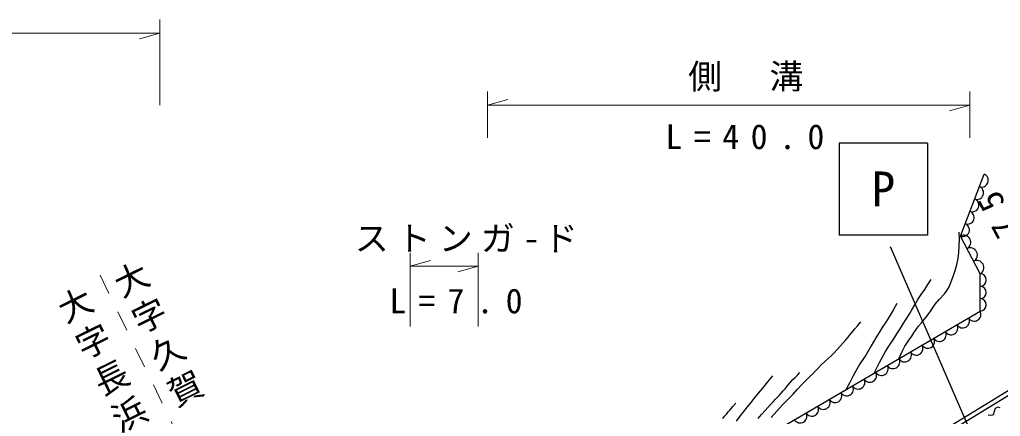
# Model space of a CAD drawing. Units: millimetres, scale not verified. Extents: x 40000 to 680000, y 20000 to 380000.
# Drawn here: x 385203 to 457540, y 305734 to 335002 of the extents above; entities that cross this region are included whole.
import ezdxf
from ezdxf.enums import TextEntityAlignment as Align

# ---------------------------------------------------------------- set-up
doc = ezdxf.new("R2010")
doc.units = ezdxf.units.MM
doc.header["$LTSCALE"] = 1000
doc.linetypes.add('USER3', pattern=[3, 1.5, -1.5])
for name, color, linetype, lineweight in [('M-BGD', 7, 'Continuous', 25), ('M-BMK-HTXT', 7, 'USER3', 13), ('M-STR-HTXT', 7, 'Continuous', 13), ('M-STR-STRC', 7, 'Continuous', 25)]:
    doc.layers.add(name, color=color, linetype=linetype, lineweight=lineweight)
doc.styles.add('@ＭＳ 明朝', font='')
doc.styles.add('ＭＳ ゴシック', font='')
doc.styles.get('@ＭＳ 明朝').set_extended_font_data('@MS Mincho')
doc.styles.get('ＭＳ ゴシック').set_extended_font_data('MS Gothic')

msp = doc.modelspace()

# ---------------------------------------------------------------- linework, layer by layer
at = {"layer": 'M-BGD'}
for p, q in [((454598, 319037), (456333, 323597)), ((441278, 297378), (477832, 319667)), ((477897, 319306), (441343, 297038)), ((454514, 318797), (454495, 319324)), ((456042, 316249), (454598, 319037)), ((454477, 317828), (454511, 318291)), ((454511, 318291), (454514, 318797)), ((454416, 317384), (454477, 317828)), ((454209, 316494), (454326, 316926)), ((454326, 316926), (454416, 317384)), ((454002, 315922), (454105, 316202)), ((454105, 316202), (454209, 316494)), ((456042, 313503), (456042, 316249)), ((451967, 315095), (452197, 315451)), ((452197, 315451), (452428, 315826)), ((453780, 315333), (453897, 315618)), ((453897, 315618), (454002, 315922)), ((451459, 314348), (451705, 314716)), ((451705, 314716), (451967, 315095)), ((453058, 314392), (453414, 314777)), ((453414, 314777), (453611, 315039)), ((453611, 315039), (453780, 315333)), ((449913, 314051), (449627, 313576)), ((451013, 313585), (451228, 313961)), ((451228, 313961), (451459, 314348)), ((452541, 313725), (452731, 314014)), ((452731, 314014), (453058, 314392)), ((419250, 291981), (456042, 313503)), ((449627, 313576), (449328, 313084)), ((450600, 312917), (450806, 313242)), ((450806, 313242), (451013, 313585)), ((452045, 313019), (452365, 313441)), ((452365, 313441), (452541, 313725)), ((447022, 312447), (447257, 312718)), ((449087, 312690), (448832, 312283)), ((449328, 313084), (449087, 312690)), ((450139, 312201), (450364, 312552)), ((450364, 312552), (450600, 312917)), ((451513, 312391), (451713, 312630)), ((451713, 312630), (452045, 313019)), ((446303, 311567), (446469, 311777)), ((446469, 311777), (446629, 311977)), ((446629, 311977), (446799, 312183)), ((446799, 312183), (447022, 312447)), ((448593, 311910), (448349, 311519)), ((448832, 312283), (448593, 311910)), ((449678, 311454), (449904, 311820)), ((449904, 311820), (450139, 312201)), ((451013, 311661), (451167, 311904)), ((451167, 311904), (451331, 312154)), ((451331, 312154), (451513, 312391)), ((445744, 310950), (445937, 311155)), ((445937, 311155), (446138, 311369)), ((446138, 311369), (446303, 311567)), ((448178, 311234), (448005, 310934)), ((448349, 311519), (448178, 311234)), ((449368, 310977), (449678, 311454)), ((450505, 310913), (450749, 311282)), ((450749, 311282), (451013, 311661)), ((445063, 310204), (445286, 310416)), ((445286, 310416), (445513, 310675)), ((445513, 310675), (445744, 310950)), ((447816, 310601), (447611, 310260)), ((448005, 310934), (447816, 310601)), ((448624, 309717), (449074, 310516)), ((449074, 310516), (449368, 310977)), ((450082, 310016), (450273, 310465)), ((450273, 310465), (450505, 310913)), ((444332, 309525), (444577, 309766)), ((444577, 309766), (444841, 310008)), ((444841, 310008), (445063, 310204)), ((447393, 309936), (447166, 309599)), ((447611, 310260), (447393, 309936)), ((448225, 308930), (448624, 309717)), ((442577, 308786), (442748, 308970)), ((443698, 308882), (443937, 309118)), ((443937, 309118), (444131, 309318)), ((444131, 309318), (444332, 309525)), ((446919, 309175), (446683, 308721)), ((447166, 309599), (446919, 309175)), ((440371, 308276), (439989, 307809)), ((440734, 308728), (440371, 308276)), ((441946, 308115), (442083, 308280)), ((442083, 308280), (442240, 308445)), ((442240, 308445), (442409, 308612)), ((442409, 308612), (442577, 308786)), ((442929, 308099), (443190, 308374)), ((443190, 308374), (443466, 308655)), ((443466, 308655), (443698, 308882)), ((446434, 308235), (446174, 307730)), ((446683, 308721), (446434, 308235)), ((439684, 307444), (439368, 307064)), ((439989, 307809), (439684, 307444)), ((441241, 307305), (441376, 307454)), ((441376, 307454), (441514, 307611)), ((441514, 307611), (441664, 307778)), ((441664, 307778), (441816, 307954)), ((441816, 307954), (441946, 308115)), ((442254, 307384), (442586, 307733)), ((442586, 307733), (442929, 308099)), ((439123, 306760), (438871, 306442)), ((439368, 307064), (439123, 306760)), ((440589, 306608), (440770, 306807)), ((440770, 306807), (440961, 307012)), ((440961, 307012), (441098, 307155)), ((441098, 307155), (441241, 307305)), ((441479, 306589), (441857, 306980)), ((441857, 306980), (442254, 307384)), ((437340, 305901), (437474, 306060)), ((437474, 306060), (437614, 306227)), ((437614, 306227), (437811, 306460)), ((437811, 306460), (438018, 306702)), ((438600, 306104), (438324, 305747)), ((438871, 306442), (438600, 306104)), ((439926, 305866), (440186, 306158)), ((440186, 306158), (440383, 306379)), ((440383, 306379), (440589, 306608)), ((440624, 305654), (441045, 306111)), ((441045, 306111), (441479, 306589)), ((457088, 306097), (457041, 305923)), ((457135, 306272), (457088, 306097)), ((457225, 306374), (457135, 306272)), ((457358, 306406), (457225, 306374)), ((457534, 306366), (457358, 306406)), ((437073, 305582), (437203, 305739)), ((437203, 305739), (437340, 305901)), ((438324, 305747), (438059, 305379)), ((439684, 305579), (439926, 305866)), ((456818, 305789), (456643, 305829)), ((456951, 305820), (456818, 305789)), ((457041, 305923), (456951, 305820))]:
    msp.add_line(p, q, dxfattribs=at)
for centre, radius, start, end in [((456160, 323141), 488, 249.16113, 69.16113), ((455813, 322229), 488, 249.16113, 69.16113), ((455466, 321317), 488, 249.16113, 69.16113), ((455119, 320405), 488, 249.16113, 69.16113), ((454771, 319493), 488, 249.16113, 69.16113), ((454839, 318572), 523, 297.3797, 117.37967), ((455320, 317643), 523, 297.3797, 117.37967), ((455801, 316713), 523, 297.3797, 117.37967), ((456042, 315791), 458, 270, 90), ((456042, 314876), 458, 270, 90), ((456042, 313960), 458, 270, 90), ((455614, 313252), 496, 210.32611, 30.32611), ((453903, 312251), 496, 210.32611, 30.32611), ((454759, 312752), 496, 210.32611, 30.32611), ((453047, 311751), 496, 210.32611, 30.32611), ((452192, 311250), 496, 210.32611, 30.32611), ((450481, 310249), 496, 210.32611, 30.32611), ((451336, 310750), 496, 210.32611, 30.32611), ((449625, 309749), 496, 210.32611, 30.32611), ((447914, 308748), 496, 210.32611, 30.32611), ((448769, 309248), 496, 210.32611, 30.32611), ((447058, 308247), 496, 210.32611, 30.32611), ((445347, 307246), 496, 210.32611, 30.32611), ((446202, 307747), 496, 210.32611, 30.32611), ((444491, 306746), 496, 210.32611, 30.32611), ((442780, 305745), 496, 210.32611, 30.32611), ((443635, 306245), 496, 210.32611, 30.32611)]:
    msp.add_arc(centre, radius, start, end, dxfattribs=at)
at = {"layer": 'M-BMK-HTXT'}
msp.add_line((391132, 316146), (422503, 251633), dxfattribs=at)
at = {"layer": 'M-STR-HTXT'}
for p, q in [((395553, 335002), (395553, 328688)), ((354449, 334002), (395553, 334002)), ((395553, 334002), (394053, 333582)), ((419709, 326279), (419709, 329695)), ((455281, 329695), (455281, 326279)), ((419709, 328695), (421209, 329115)), ((419709, 328695), (455280, 328695)), ((455280, 328695), (453781, 328275)), ((413998, 312367), (413998, 317806)), ((419025, 317806), (419025, 312367)), ((413998, 316806), (415498, 317226)), ((413998, 316806), (419025, 316806)), ((419025, 316806), (417525, 316386))]:
    msp.add_line(p, q, dxfattribs=at)
at = {"layer": 'M-STR-STRC'}
for p, q in [((445644, 325892), (445644, 319102)), ((452175, 325892), (445644, 325892)), ((452175, 325892), (452175, 319102)), ((452175, 319102), (445644, 319102)), ((449413, 318271), (458655, 296918))]:
    msp.add_line(p, q, dxfattribs=at)

# ---------------------------------------------------------------- texts
at = {"layer": 'M-BMK-HTXT', "char_height": 1833, "attachment_point": 7, "rotation": 296.3, "style": '@ＭＳ 明朝'}
for s, insert in [('\\T1.2;大字久賀', (391839, 316488)), ('\\T1.2;大字長浜', (387699, 314604))]:
    msp.add_mtext(s, dxfattribs=dict(at, insert=insert))
at = {"layer": 'M-STR-HTXT', "char_height": 1833, "attachment_point": 7, "style": 'ＭＳ ゴシック'}
for s, insert in [('\\T1.2;側\u3000溝', (434510, 329693)), ('\\T1.68;L=40.0', (432836, 325420)), ('\\T1.24;ストンガ-ド', (409922, 317842)), ('\\T1.72;L=7.0', (412473, 313305))]:
    msp.add_mtext(s, dxfattribs=dict(at, insert=insert))
at = {"layer": 'M-STR-HTXT', "insert": (461050, 315659), "char_height": 1833, "attachment_point": 7, "rotation": 117.9, "style": 'ＭＳ ゴシック'}
msp.add_mtext('\\T1.76;A=75', dxfattribs=at)
at = {"layer": 'M-STR-STRC', "style": 'ＭＳ ゴシック'}
msp.add_text('P', height=2566, dxfattribs=at).set_placement((448034, 320465), align=Align.BOTTOM_LEFT)

doc.saveas('drawing.dxf')
